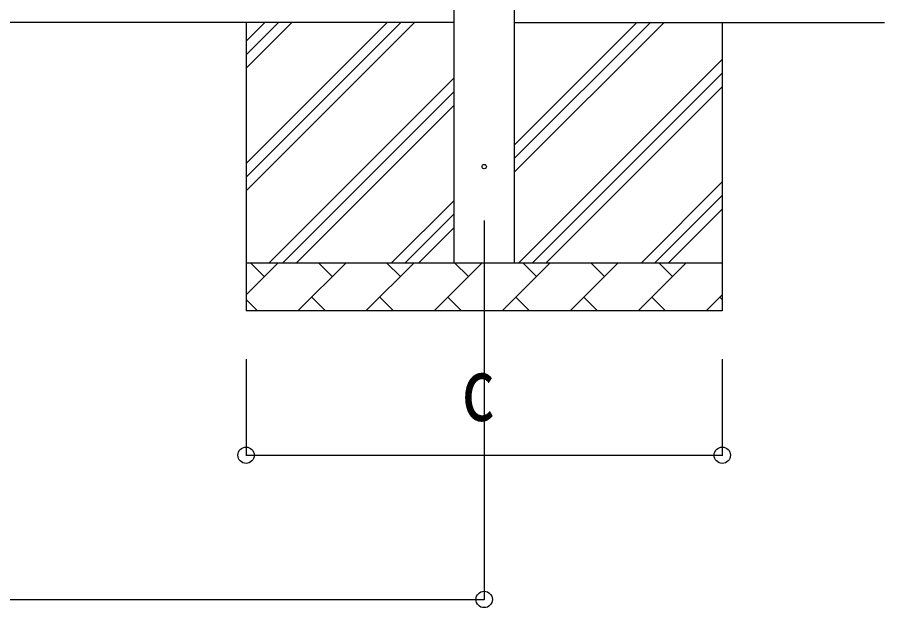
# Model space of a CAD drawing. Units: millimetres, scale not verified. Extents: x -16820 to 16820, y -11880 to 11880.
# Drawn here: x -9284 to -7481, y -3553 to -2326 of the extents above; entities that cross this region are included whole.
import ezdxf
from ezdxf.enums import TextEntityAlignment as Align

# ---------------------------------------------------------------- set-up
doc = ezdxf.new("R2010")
doc.units = ezdxf.units.MM
doc.header["$LTSCALE"] = 50
for name, color, linetype in [('0-3_YKK_12', 2, 'Continuous'), ('0-4_YKK_13', 4, 'Continuous'), ('0-5_YKK_A1', 4, 'Continuous'), ('0-6_YKK_D', 6, 'Continuous')]:
    doc.layers.add(name, color=color, linetype=linetype)
doc.styles.add('ＭＳ ゴシック', font='')
doc.styles.get('ＭＳ ゴシック').set_extended_font_data('MS Gothic')

msp = doc.modelspace()

# ---------------------------------------------------------------- linework, layer by layer
at = {"layer": '0-3_YKK_12'}
msp.add_line((-8313.42, -2747.67), (-8313.42, -3247.67), dxfattribs=at)
at = {"layer": '0-4_YKK_13'}
msp.add_circle((-8313.42, -2636), 4.5, dxfattribs=at)
at = {"layer": '0-5_YKK_A1'}
for p, q in [((-8375.92, -2836), (-8375.92, -47)), ((-8250.92, -87.71), (-8250.92, -2836)), ((-8375.92, -2336), (-13587.42, -2336)), ((-8808.42, -2336), (-8808.42, -2936)), ((-8808.42, -2686.05), (-8458.37, -2336)), ((-8808.42, -2657.77), (-8486.65, -2336)), ((-8808.42, -2629.48), (-8514.94, -2336)), ((-8808.42, -2431.49), (-8712.93, -2336)), ((-8808.42, -2403.21), (-8741.21, -2336)), ((-8808.42, -2374.92), (-8769.5, -2336)), ((-8250.92, -2336), (-7480.92, -2336)), ((-8250.92, -2647.67), (-7939.25, -2336)), ((-8250.92, -2591.1), (-7995.82, -2336)), ((-8250.92, -2619.38), (-7967.54, -2336)), ((-7818.42, -2336), (-7818.42, -2936)), ((-8241.26, -2836), (-7818.42, -2413.16)), ((-8760.38, -2836), (-8375.92, -2451.54)), ((-8212.98, -2836), (-7818.42, -2441.44)), ((-8184.69, -2836), (-7818.42, -2469.73)), ((-8732.1, -2836), (-8375.92, -2479.82)), ((-8703.81, -2836), (-8375.92, -2508.11)), ((-7986.71, -2836), (-7818.42, -2667.72)), ((-7958.42, -2836), (-7818.42, -2696)), ((-8505.82, -2836), (-8375.92, -2706.1)), ((-8477.54, -2836), (-8375.92, -2734.38)), ((-7930.14, -2836), (-7818.42, -2724.28)), ((-8449.25, -2836), (-8375.92, -2762.67)), ((-8808.42, -2836), (-7818.42, -2836)), ((-8808.42, -2902.47), (-8741.95, -2836)), ((-8770.5, -2864.55), (-8799.06, -2836)), ((-8700.53, -2936), (-8600.53, -2836)), ((-8629.08, -2864.55), (-8657.63, -2836)), ((-8559.11, -2936), (-8459.11, -2836)), ((-8487.66, -2864.55), (-8516.21, -2836)), ((-8417.68, -2936), (-8317.68, -2836)), ((-8346.24, -2864.55), (-8374.79, -2836)), ((-8276.26, -2936), (-8176.26, -2836)), ((-8204.82, -2864.55), (-8233.37, -2836)), ((-8134.84, -2936), (-8034.84, -2836)), ((-8063.4, -2864.55), (-8091.95, -2836)), ((-7993.42, -2936), (-7893.42, -2836)), ((-7921.97, -2864.55), (-7950.53, -2836)), ((-7852, -2936), (-7818.42, -2902.42)), ((-8808.42, -2912.42), (-8784.84, -2936)), ((-8671.97, -2907.45), (-8643.42, -2936)), ((-8530.55, -2907.45), (-8502, -2936)), ((-8389.13, -2907.45), (-8360.58, -2936)), ((-8247.71, -2907.45), (-8219.16, -2936)), ((-8106.29, -2907.45), (-8077.74, -2936)), ((-7964.87, -2907.45), (-7936.31, -2936)), ((-7823.45, -2907.45), (-7818.42, -2912.47)), ((-7818.42, -2936), (-8808.42, -2936))]:
    msp.add_line(p, q, dxfattribs=at)
at = {"layer": '0-6_YKK_D'}
for p, q in [((-8808.42, -3036), (-8808.42, -3237)), ((-8313.42, -3036), (-8313.42, -3537)), ((-7818.42, -3036), (-7818.42, -3237)), ((-8808.42, -3236), (-7818.42, -3236)), ((-13649.92, -3536), (-8313.42, -3536))]:
    msp.add_line(p, q, dxfattribs=at)
for centre in [(-8808.42, -3236), (-7818.42, -3236), (-8313.42, -3536)]:
    msp.add_circle(centre, 17, dxfattribs=at)

# ---------------------------------------------------------------- texts
at = {"layer": '0-6_YKK_D', "style": 'ＭＳ ゴシック', "width": 0.8}
msp.add_text('c', height=132, dxfattribs=at).set_placement((-8361.42, -3204), align=Align.BOTTOM_LEFT)

doc.saveas('drawing.dxf')
